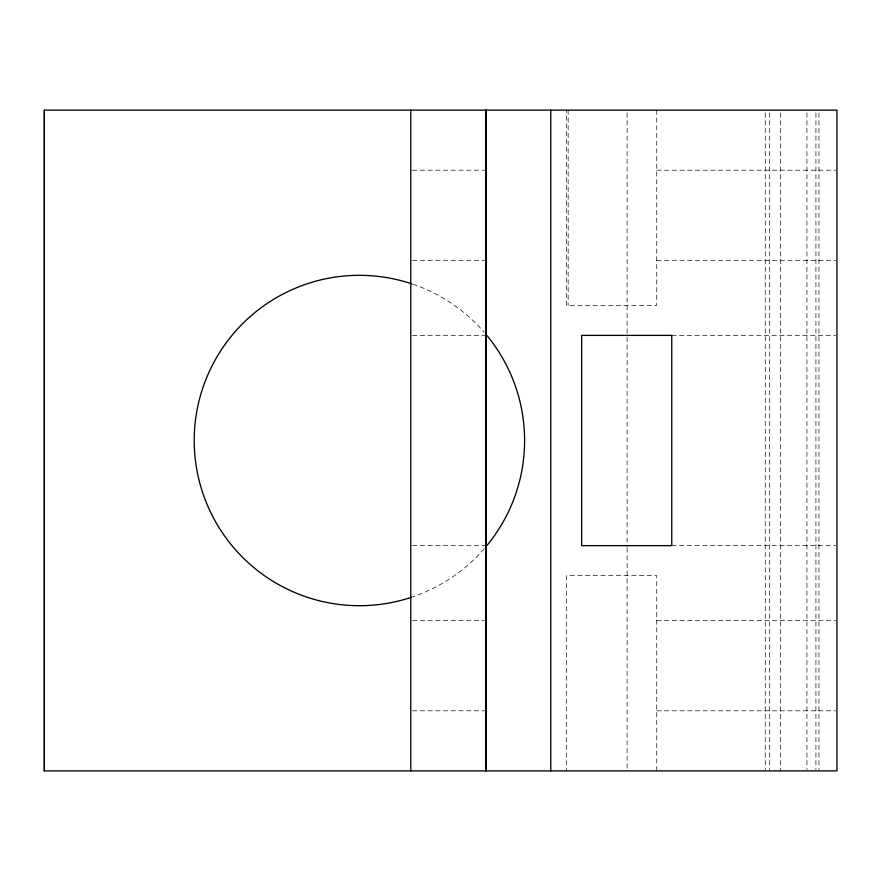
<?xml version="1.0" encoding="UTF-8"?>
<svg xmlns="http://www.w3.org/2000/svg" width="881" height="881" viewBox="0 0 881 881"><rect width="100%" height="100%" fill="white"/><g stroke="black" fill="none" stroke-linecap="round" stroke-linejoin="round"><path stroke-width="0.66" stroke-dasharray="4.41 3.3" d="M412.528 170.198L486.257 170.187M656.741 170.198L835.573 170.198M412.528 260.302L484.891 260.291M656.741 260.302L835.573 260.302M412.528 335.386L484.891 335.375M671.763 335.386L835.584 335.386M412.528 545.625L484.891 545.614M671.763 545.625L835.584 545.625M412.528 620.709L486.257 620.698M656.741 620.709L835.573 620.709M412.528 710.813L486.257 710.802M656.741 710.813L835.573 710.813M818.934 112.889L818.934 769.509M815.927 112.889L815.927 769.509M806.919 112.889L806.919 769.509M780.522 112.889L780.522 770.886M769.631 112.889L769.631 769.509M765.27 112.889L765.27 769.509M656.741 110.136L656.741 305.355L566.648 305.355L566.648 110.136M656.741 770.886L656.741 575.656L566.648 575.656L566.648 770.886M627.107 112.889L627.107 335.892M627.107 337.269L627.107 546.506M627.107 547.883L627.107 770.886M568.146 110.136L568.146 305.355M484.176 548.764A165.188 165.188 0 0 1 412.914 596.789M412.914 284.222A165.188 165.188 0 0 1 484.176 332.247"/><path stroke-width="1.32" d="M44.358 110.136L44.358 770.886L44.347 110.136L836.95 110.136L836.95 770.886L44.05 770.886M550.79 110.136L550.79 770.886M486.257 110.114L486.257 770.864M485.86 110.114L485.86 770.864M410.777 110.136L410.777 770.886M486.686 335.209A165.188 165.188 0 0 1 486.686 545.802M411.691 597.208A165.188 165.188 0 0 1 194.216 440.511A165.188 165.188 0 0 1 411.691 283.814M671.763 335.386L581.658 335.386L581.658 545.625L671.763 545.625L671.763 335.386"/></g></svg>
